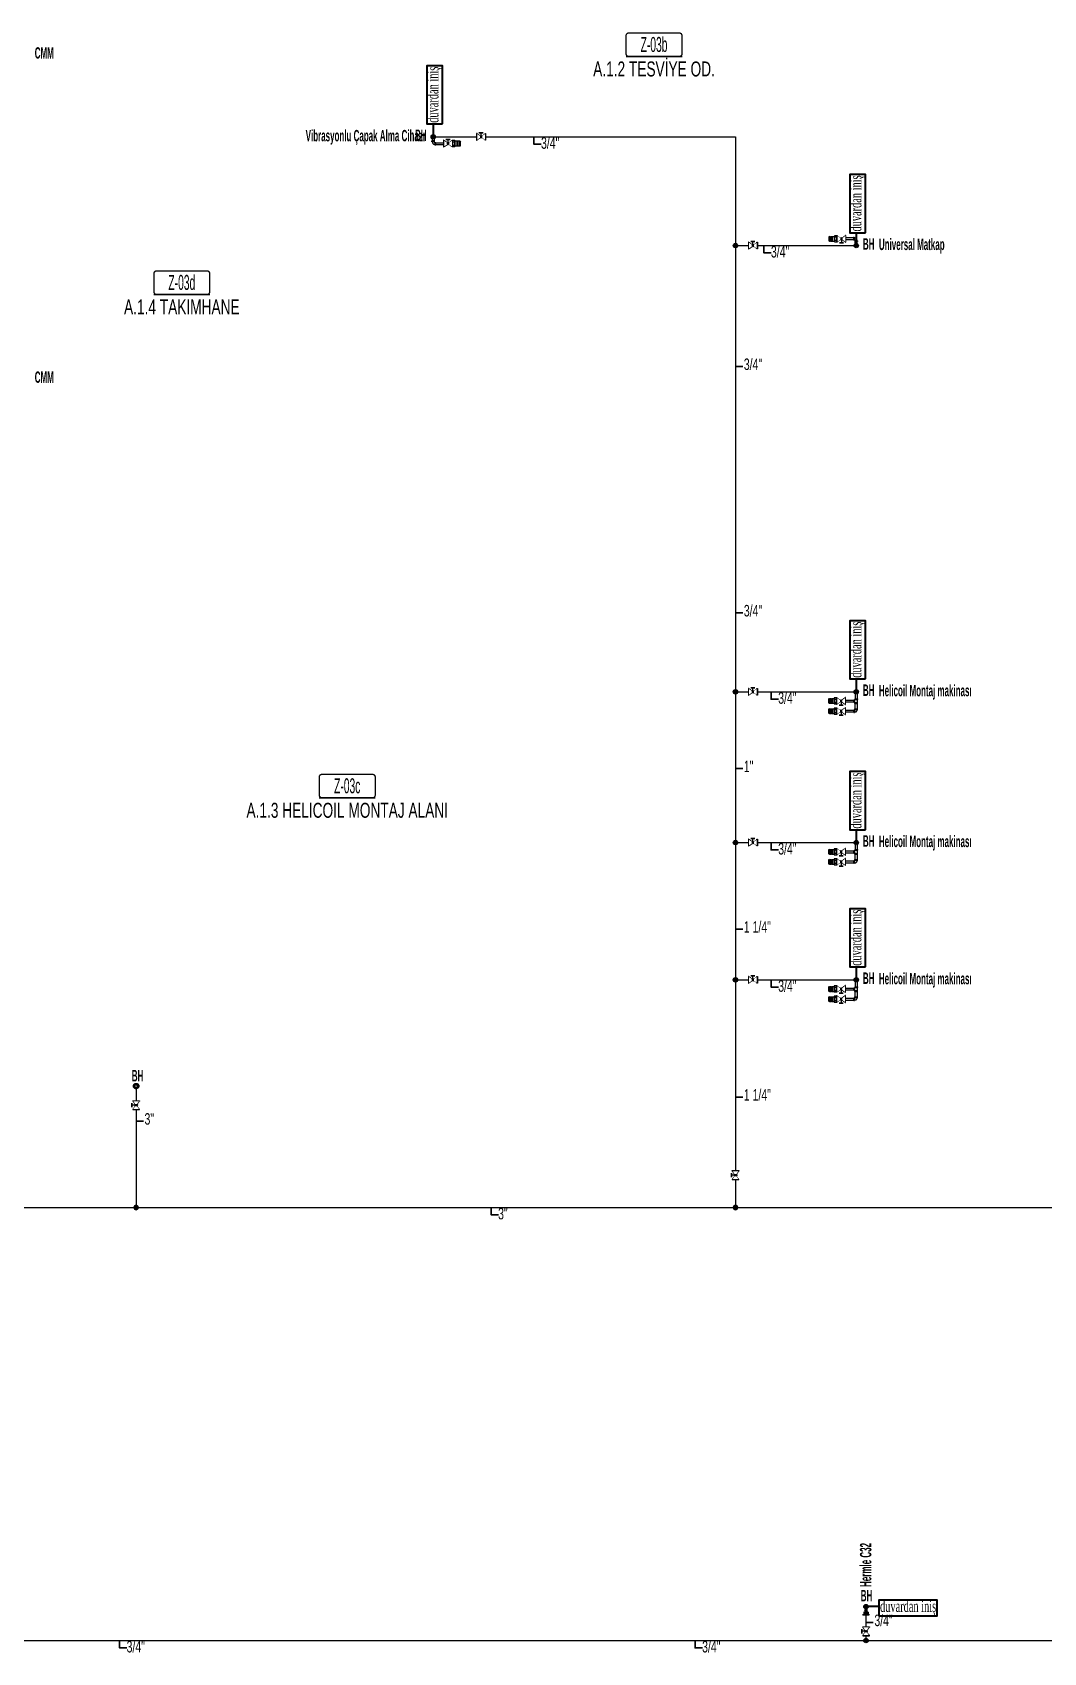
# Model space of a CAD drawing. Header units: centimetres. Extents: x 392964 to 515689, y 49661 to 58661.
# Drawn here: x 491617 to 493120, y 54296 to 56705 of the extents above; entities that cross this region are included whole.
import ezdxf
from ezdxf.enums import TextEntityAlignment as Align

# ---------------------------------------------------------------- set-up
doc = ezdxf.new("R2010")
doc.units = ezdxf.units.CM
doc.linetypes.add('MEDSISTEMBH_LINE', pattern=[1.5, 1.3, 0, -0.2])
for name, color, linetype in [('-M-MAHAL-DEBILER', 7, 'Continuous'), ('-M-MAHAL-ETIKET-NOT', 7, 'Continuous'), ('-M-MAHAL-ETIKET-NOTM', 7, 'Continuous'), ('-M-MAHAL-ETK-', 7, 'Continuous'), ('-M-MAHAL-HAVA-DEGISIM', 7, 'Continuous'), ('-M-MAHAL-NO', 7, 'Continuous'), ('-M-MAHAL-NOM', 7, 'Continuous'), ('-M-VALVE', 7, 'Continuous'), ('RAKOR02', 132, 'Continuous'), ('vana-kuresel02', 2, 'Continuous')]:
    doc.layers.add(name, color=color, linetype=linetype)
for name, color, linetype, lineweight in [('0-KRCN-BAS HAVA', 101, 'BASINÇ HAVA', 35), ('0-KRCN-IST-KÜRESEL VANA', 4, 'Continuous', 25), ('0-KRCN-SHT-KÜRESEL VANA', 4, 'Continuous', 25), ('_MDS_0', 7, 'Continuous', 30), ('_MDS_BORU_22.00X1.00_BASINÇLI HAVA', 5, 'Continuous', 30), ('_MDS_DOWN-22.00X1.00', 5, 'Continuous', 30), ('_MDS_TEE', 7, 'Continuous', 30), ('MED.GAZ YAZI', 2, '0-A_LINE', 40)]:
    doc.layers.add(name, color=color, linetype=linetype, lineweight=lineweight)
doc.styles.add('-M-ISSO-TEXT-TTF', font='ARIALN.TTF')
doc.styles.add('-M-MHLETK-NOT', font='romans.shx', dxfattribs={"width": 0.7})
doc.styles.add('-M-MHLETK-TEXT', font='ARIALN.TTF', dxfattribs={"width": 0.7})
doc.styles.add('BAYBURT XREF$0$TIMES', font='times.ttf')
doc.styles.add('BORU', font='tahoma.ttf', dxfattribs={"width": 0.5})
doc.styles.add('ON', font='ARIALN.TTF', dxfattribs={"width": 0.8, "height": 6})
doc.styles.add('OYAK', font='arialbd.ttf')
doc.styles.get("Standard").update_dxf_attribs({"font": 'arial.ttf'})
doc.linetypes.add('0-A_LINE', pattern='A,100,-1.5,["A",BORU,S=9,R=0,X=0,Y=-4.5],-9,6', length=116.5)
doc.linetypes.add('BASINÇ HAVA', pattern='A,0.5,-0.2,["BH",Standard,S=0.1,R=0,X=-0.1,Y=-0.05],-0.2', length=0.9)

# ---------------------------------------------------------------- blocks, each defined once
blk = doc.blocks.new('M-MHLETK-YNG')
at = {"layer": '-M-MAHAL-ETK-', "color": 0}
for p, q in [((-2.08, 0), (2.08, 0)), ((-1.16, 0), (-1.16, 0))]:
    blk.add_line(p, q, dxfattribs=at)
blk.add_lwpolyline([(-1.88, 1.74, 0.1, 0.1, 0), (1.88, 1.74, 0.1, 0.1, -0.414214), (2.08, 1.54, 0.1, 0.1, 0), (2.08, 0.2, 0.1, 0.1, -0.414214), (1.88, 0, 0.1, 0.1, 0), (-1.88, 0, 0.1, 0.1, -0.414214), (-2.08, 0.2, 0.1, 0.1, 0), (-2.08, 1.54, 0.1, 0.1, -0.414214)], format="xyseb", close=True, dxfattribs=at)
at = {"layer": '-M-MAHAL-DEBILER', "color": 4, "style": '-M-MHLETK-NOT', "width": 0.5, "flags": 8}
blk.add_attdef('DEBIS', text='', height=0.4, dxfattribs=at).set_placement((-2.17, 2.15), align=Align.MIDDLE_CENTER)
at = {"layer": '-M-MAHAL-DEBILER', "color": 191, "style": '-M-MHLETK-NOT', "width": 0.5, "flags": 8}
blk.add_attdef('DEBIR', text='', height=0.4, dxfattribs=at).set_placement((-1.61, 2.15), align=Align.MIDDLE_CENTER)
at = {"layer": '-M-MAHAL-DEBILER', "color": 31, "style": '-M-MHLETK-NOT', "width": 0.5, "flags": 8}
blk.add_attdef('DEBIF', text='', height=0.4, dxfattribs=at).set_placement((1.59, 2.15), align=Align.MIDDLE_CENTER)
at = {"layer": '-M-MAHAL-DEBILER', "color": 1, "style": '-M-MHLETK-NOT', "width": 0.5, "flags": 8}
blk.add_attdef('DEBIE', text='', height=0.4, dxfattribs=at).set_placement((2.32, 2.15), align=Align.MIDDLE_CENTER)
at = {"layer": '-M-MAHAL-ETIKET-NOT', "color": 3}
for tag, height, style, width, flags, p in [('KIS', 0.04, '-M-MHLETK-NOT', 0.5, 9, (-2.59, 1.62)), ('ALAN', 0.04, '-M-MHLETK-NOT', 0.5, 9, (-2.58, 1.56)), ('RH', 0.04, '-M-MHLETK-NOT', 0.5, 9, (-2.39, 1.62)), ('YUKSEKLIK', 0.04, '-M-MHLETK-NOT', 0.5, 9, (-2.32, 1.56)), ('YAZ', 0.04, '-M-MHLETK-NOT', 0.5, 9, (-2.18, 1.62)), ('MAH-ADI', 1.11, '-M-ISSO-TEXT-TTF', 0.8, 8, (0, -0.93))]:
    blk.add_attdef(tag, text='', height=height, dxfattribs=dict(at, style=style, width=width, flags=flags)).set_placement(p, align=Align.MIDDLE_CENTER)
at = {"layer": '-M-MAHAL-ETIKET-NOT', "color": 3, "style": '-M-MHLETK-NOT', "width": 0.5, "flags": 9}
for tag, p, height in [('HL', (-2.62, 1.49), 0.0286), ('KLKTR', (-2.62, 1.42), 0.04), ('RDY-BOY1', (-2.61, 1.37), 0.0286), ('RDY-BOY2', (-2.61, 1.32), 0.0286), ('RDY-BOY3', (-2.61, 1.27), 0.0286), ('RDY-BOY4', (-2.61, 1.22), 0.0286), ('HLA', (-2.52, 1.49), 0.0286), ('RDY-TIP1', (-2.5, 1.37), 0.0286), ('RDY-TIP2', (-2.5, 1.32), 0.0286), ('RDY-TIP3', (-2.5, 1.27), 0.0286), ('RDY-TIP4', (-2.5, 1.22), 0.0286), ('RDY-ADET1', (-2.39, 1.37), 0.0286), ('RDY-ADET2', (-2.39, 1.32), 0.0286), ('RDY-ADET3', (-2.39, 1.27), 0.0286), ('RDY-ADET4', (-2.39, 1.22), 0.0286), ('RDY-ISI1', (-2.27, 1.37), 0.0286), ('RDY-ISI2', (-2.27, 1.32), 0.0286), ('RDY-ISI3', (-2.27, 1.27), 0.0286), ('RDY-ISI4', (-2.27, 1.22), 0.0286), ('SHG', (-2.23, 1.49), 0.0286), ('AHU', (-2.23, 1.44), 0.0286), ('LHG', (-2.13, 1.49), 0.0286), ('RDY-BNP1', (-2.1, 1.37), 0.0286), ('RDY-BNP2', (-2.1, 1.32), 0.0286), ('RDY-BNP3', (-2.1, 1.27), 0.0286), ('RDY-BNP4', (-2.1, 1.22), 0.0286), ('HG', (-2.04, 1.49), 0.0286), ('HGA', (-1.96, 1.49), 0.0286), ('EF', (-1.96, 1.44), 0.0286), ('RDY-BNK1', (-1.96, 1.37), 0.0286), ('RDY-BNK2', (-1.96, 1.32), 0.0286), ('RDY-BNK3', (-1.96, 1.27), 0.0286), ('RDY-BNK4', (-1.96, 1.22), 0.0286), ('KON-BOY1', (-2.61, 1.14), 0.0286), ('KON-BOY2', (-2.61, 1.09), 0.0286), ('KON-BOY3', (-2.61, 1.04), 0.0286), ('FCU-TIP1', (-2.61, 0.96), 0.0286), ('FCU-TIP2', (-2.61, 0.91), 0.0286), ('FCU-TIP3', (-2.61, 0.86), 0.0286), ('VRV-TIP1', (-2.61, 0.76), 0.0286), ('VRV-TIP2', (-2.61, 0.71), 0.0286), ('FCU-ADET1', (-2.52, 0.96), 0.0286), ('FCU-ADET2', (-2.52, 0.91), 0.0286), ('FCU-ADET3', (-2.52, 0.86), 0.0286), ('VRV-ADET1', (-2.52, 0.76), 0.0286), ('VRV-ADET2', (-2.52, 0.71), 0.0286), ('KON-TIP1', (-2.5, 1.14), 0.0286), ('KON-TIP2', (-2.5, 1.09), 0.0286), ('KON-TIP3', (-2.5, 1.04), 0.0286), ('FCU-KAP1', (-2.4, 0.96), 0.0286), ('FCU-KAP2', (-2.4, 0.91), 0.0286), ('FCU-KAP3', (-2.4, 0.86), 0.0286), ('VRV-KAP1', (-2.4, 0.76), 0.0286), ('VRV-KAP2', (-2.4, 0.71), 0.0286), ('KON-ADET1', (-2.39, 1.14), 0.0286), ('KON-ADET2', (-2.39, 1.09), 0.0286), ('KON-ADET3', (-2.39, 1.04), 0.0286), ('FCU-DUY1', (-2.27, 0.96), 0.0286), ('FCU-DUY2', (-2.27, 0.91), 0.0286), ('FCU-DUY3', (-2.27, 0.86), 0.0286), ('VRV-DUY1', (-2.27, 0.76), 0.0286), ('VRV-DUY2', (-2.27, 0.71), 0.0286), ('KON-ISI1', (-2.27, 1.14), 0.0286), ('KON-ISI2', (-2.27, 1.09), 0.0286), ('KON-ISI3', (-2.27, 1.04), 0.0286), ('FCU-SOG1', (-2.15, 0.96), 0.0286), ('FCU-SOG2', (-2.15, 0.91), 0.0286), ('FCU-SOG3', (-2.15, 0.86), 0.0286), ('VRV-SOG1', (-2.15, 0.76), 0.0286), ('VRV-SOG2', (-2.15, 0.71), 0.0286), ('KON-BNP1', (-2.1, 1.14), 0.0286), ('KON-BNP2', (-2.1, 1.09), 0.0286), ('KON-BNP3', (-2.1, 1.04), 0.0286), ('FCU-ISI1', (-2.04, 0.96), 0.0286), ('FCU-ISI2', (-2.04, 0.91), 0.0286), ('FCU-ISI3', (-2.04, 0.86), 0.0286), ('VRV-ISI1', (-2.04, 0.76), 0.0286), ('VRV-ISI2', (-2.04, 0.71), 0.0286), ('KON-BNK1', (-1.96, 1.14), 0.0286), ('KON-BNK2', (-1.96, 1.09), 0.0286), ('KON-BNK3', (-1.96, 1.04), 0.0286), ('FCU-DEBI1', (-1.95, 0.96), 0.0286), ('FCU-DEBI2', (-1.95, 0.91), 0.0286), ('FCU-DEBI3', (-1.95, 0.86), 0.0286), ('VRV-DEBI1', (-1.95, 0.76), 0.0286), ('VRV-DEBI2', (-1.95, 0.71), 0.0286), ('FCU-BNP1', (-1.83, 0.96), 0.0286), ('FCU-BNP2', (-1.83, 0.91), 0.0286), ('FCU-BNP3', (-1.83, 0.86), 0.0286), ('VRV-BNP1', (-1.83, 0.76), 0.0286), ('VRV-BNP2', (-1.83, 0.71), 0.0286), ('FCU-BNK1', (-1.61, 0.96), 0.0286), ('FCU-BNK2', (-1.61, 0.91), 0.0286), ('FCU-BNK3', (-1.61, 0.86), 0.0286), ('VRV-BNK1', (-1.61, 0.76), 0.0286), ('VRV-BNK2', (-1.61, 0.71), 0.0286)]:
    blk.add_attdef(tag, p, '', height=height, dxfattribs=at)
at = {"layer": '-M-MAHAL-ETIKET-NOTM', "color": 3, "style": '-M-ISSO-TEXT-TTF', "width": 0.8, "flags": 8}
blk.add_attdef('MAH-ADI2', text='', height=1.11, dxfattribs=at).set_placement((0, -2.55), align=Align.MIDDLE_CENTER)
at = {"layer": '-M-MAHAL-HAVA-DEGISIM', "style": '-M-MHLETK-NOT', "width": 0.5, "flags": 8}
for tag, p in [('HAVADEG', (0, 3.61)), ('HAVA', (0, 2.4))]:
    blk.add_attdef(tag, text='', height=0.6, dxfattribs=at).set_placement(p, align=Align.MIDDLE_CENTER)
at = {"layer": '-M-MAHAL-NO', "color": 7, "style": '-M-MHLETK-TEXT', "width": 0.6, "flags": 8}
blk.add_attdef('MAH-NO', text='', height=1.11, dxfattribs=at).set_placement((0, 0.89), align=Align.MIDDLE_CENTER)
at = {"layer": '-M-MAHAL-NOM', "color": 7, "style": '-M-MHLETK-TEXT', "width": 0.6, "flags": 8}
blk.add_attdef('MAH-NOM', text='', height=1.11, dxfattribs=at).set_placement((0, 0.89), align=Align.MIDDLE_CENTER)
blk = doc.blocks.new('TEE')
at = {"layer": '_MDS_TEE'}
h = blk.add_hatch(color=256, dxfattribs=at)
h.dxf.hatch_style = 1
edge = h.paths.add_edge_path()
edge.add_arc((0, 0), 50, 0, 360)
blk.add_circle((0, 0), 50, dxfattribs=at)
blk = doc.blocks.new('G$C6C5B105C')
at = {"layer": '-M-VALVE', "color": 7}
for p, q in [((-3.3, 0), (-3.3, -3.4)), ((3.3, 0), (-3.3, 0)), ((-3.2, 0), (-3.2, -3.4)), ((3.2, 0), (3.2, -3.4)), ((3.3, 0), (3.3, -3.4)), ((-5, -3.3), (-5, -3.2)), ((-4.6, -3.6), (-5, -3.2)), ((-4.7, -3.6), (-5, -3.3)), ((-3.5, -3.6), (-4.6, -3.6)), ((-4.6, -3.7), (4.6, -3.7)), ((-3.2, -2.6), (-2.8, -2.6)), ((-3.2, -3.5), (-3.2, -2.6)), ((-3.1, -3.5), (-3.1, -2.6)), ((-1.8, -3.6), (-3, -3.6)), ((3, -3.7), (-3, -3.7)), ((-2.8, -2.7), (-2.8, -3.3)), ((-2.8, -2.7), (-2.7, -3.3)), ((-2.7, -2.6), (-2, -2.6)), ((-2.7, -2.7), (-2.6, -3.3)), ((-1.9, -3.3), (-1.9, -2.7)), ((-1.7, -3.3), (-1.8, -2.7)), ((-1.8, -3.3), (-1.8, -2.7)), ((-1.7, -2.6), (-1.4, -2.6)), ((-1.6, -3.3), (-1.6, -3.4)), ((-1.5, -3.3), (-1.5, -3.4)), ((-1.4, -3.7), (-1.5, -3.7)), ((-1.2, -1.5), (-1.4, -1.6)), ((-1.4, -1.6), (-1.2, -1.7)), ((-1.2, -1.7), (-1.4, -1.8)), ((-1.4, -1.8), (-1.2, -2)), ((-1.2, -2), (-1.4, -2.1)), ((-1.4, -2.1), (-1.2, -2.2)), ((-1.2, -2.2), (-1.4, -2.3)), ((-1.4, -2.3), (-1.2, -2.4)), ((-1.2, -2.4), (-1.4, -2.6)), ((-1.4, -2.6), (-1.2, -2.7)), ((-1.2, -2.7), (-1.4, -2.8)), ((-1.4, -2.8), (-1.2, -2.9)), ((-1.2, -2.9), (-1.4, -3.1)), ((-1.4, -3.1), (-1.3, -3.1)), ((-1.4, -3.1), (-1.3, -3.2)), ((-1.4, -3.2), (-1.2, -3.2)), ((-0.1, -3.7), (-1.4, -3.7)), ((-1.2, -1.3), (-1.3, -1.4)), ((-1.3, -1.4), (-1.2, -1.5)), ((-1.3, -3.2), (-1.2, -3.3)), ((1.4, -3.7), (0.1, -3.7)), ((1.3, -1.4), (1.2, -1.3)), ((1.3, -1.4), (1.2, -1.5)), ((1.2, -1.5), (1.4, -1.6)), ((1.4, -1.6), (1.2, -1.7)), ((1.2, -1.7), (1.4, -1.8)), ((1.4, -1.8), (1.2, -2)), ((1.2, -2), (1.4, -2.1)), ((1.4, -2.1), (1.2, -2.2)), ((1.2, -2.2), (1.4, -2.3)), ((1.4, -2.3), (1.2, -2.4)), ((1.2, -2.4), (1.4, -2.6)), ((1.4, -2.6), (1.2, -2.7)), ((1.2, -2.7), (1.4, -2.8)), ((1.4, -2.8), (1.2, -2.9)), ((1.2, -2.9), (1.4, -3.1)), ((1.3, -3.2), (1.2, -3.3)), ((1.4, -3), (1.3, -3)), ((1.4, -3.1), (1.3, -3.2)), ((1.7, -2.6), (1.4, -2.6)), ((1.4, -3.1), (1.4, -3.1)), ((1.5, -3.7), (1.4, -3.7)), ((1.5, -3.2), (1.5, -3.4)), ((1.6, -3.2), (1.6, -3.4)), ((1.6, -3.6), (1.7, -3.5)), ((1.7, -3.3), (1.8, -2.7)), ((1.8, -3.3), (1.8, -2.7)), ((1.8, -3.6), (3, -3.6)), ((1.9, -3.3), (1.9, -2.7)), ((2.7, -2.6), (2, -2.6)), ((2.7, -2.7), (2.6, -3.3)), ((2.8, -2.7), (2.7, -3.3)), ((2.8, -2.6), (3.2, -2.6)), ((2.8, -2.7), (2.8, -3.3)), ((3.1, -3.5), (3.1, -2.6)), ((3.2, -3.5), (3.2, -2.6)), ((3.5, -3.6), (4.6, -3.6)), ((4.6, -3.6), (5, -3.2)), ((4.7, -3.6), (5, -3.3)), ((5, -3.3), (5, -3.2))]:
    blk.add_line(p, q, dxfattribs=at)
at = {"layer": '-M-VALVE', "color": 8}
for p, q in [((-3.2, 0), (-3.3, -0.1)), ((3.3, 0), (3.2, -0.1)), ((-4.9, -3.2), (-5, -3.3)), ((-4.9, -3.3), (-4.9, -3.4)), ((-4.8, -3.4), (-4.8, -3.4)), ((-4.7, -3.5), (-4.8, -3.5)), ((-4.7, -3.6), (-4.7, -3.6)), ((-4.6, -3.6), (-4.6, -3.7)), ((-4.4, -3.6), (-4.5, -3.7)), ((-4.3, -3.6), (-4.3, -3.7)), ((-4.1, -3.6), (-4.2, -3.7)), ((-4, -3.6), (-4, -3.7)), ((-3.8, -3.6), (-3.9, -3.7)), ((-3.7, -3.6), (-3.7, -3.7)), ((-3.5, -3.6), (-3.6, -3.7)), ((-3.2, -3.5), (-3.4, -3.7)), ((-3.2, -0.2), (-3.3, -0.2)), ((-3.2, -0.3), (-3.3, -0.4)), ((-3.2, -0.5), (-3.3, -0.5)), ((-3.2, -0.6), (-3.3, -0.7)), ((-3.2, -0.7), (-3.3, -0.8)), ((-3.2, -0.9), (-3.3, -1)), ((-3.2, -1), (-3.3, -1.1)), ((-3.2, -1.2), (-3.3, -1.3)), ((-3.2, -1.4), (-3.3, -1.4)), ((-3.2, -1.5), (-3.3, -1.6)), ((-3.2, -1.7), (-3.3, -1.7)), ((-3.2, -1.8), (-3.3, -1.9)), ((-3.2, -2), (-3.3, -2)), ((-3.2, -2.1), (-3.3, -2.2)), ((-3.2, -2.3), (-3.3, -2.3)), ((-3.2, -2.4), (-3.3, -2.5)), ((-3.2, -2.6), (-3.3, -2.6)), ((-3.2, -2.7), (-3.3, -2.8)), ((-3.2, -2.9), (-3.3, -2.9)), ((-3.2, -3), (-3.3, -3.1)), ((-3.2, -3.2), (-3.3, -3.2)), ((-3.2, -3.3), (-3.3, -3.4)), ((-3.1, -3.4), (-3.2, -3.4)), ((-3.2, -3.6), (-3.1, -3.5)), ((-3.1, -3.6), (-3, -3.6)), ((-3, -3.7), (-2.9, -3.6)), ((-2.8, -3.7), (-2.7, -3.6)), ((-2.7, -3.7), (-2.6, -3.6)), ((-2.5, -3.7), (-2.4, -3.6)), ((-2.4, -3.7), (-2.3, -3.6)), ((-2.2, -3.7), (-2.1, -3.6)), ((-2.1, -3.7), (-2, -3.6)), ((-1.9, -3.7), (-1.8, -3.6)), ((-1.8, -3.7), (-1.5, -3.4)), ((-1.6, -3.4), (-1.4, -3.1)), ((1.2, -1.4), (-1.4, -1.6)), ((1.4, -1.6), (-1.4, -1.8)), ((1.4, -1.8), (-1.4, -2.1)), ((1.4, -2.1), (-1.4, -2.3)), ((1.4, -2.3), (-1.4, -2.6)), ((1.4, -2.6), (-1.4, -2.8)), ((1.4, -2.8), (-1.4, -3.1)), ((-0.4, -1.3), (-1.3, -1.4)), ((1.2, -2.9), (-1.3, -3.1)), ((-1.3, -3.2), (-1.3, -3.2)), ((-1.3, -3.2), (-1.3, -3.2)), ((0.2, -1.3), (-1.2, -1.5)), ((-1.2, -1.7), (1.2, -1.5)), ((1.2, -1.7), (-1.2, -2)), ((-1.2, -2.2), (1.2, -2)), ((1.2, -2.2), (-1.2, -2.4)), ((-1.2, -2.7), (1.2, -2.4)), ((1.2, -2.7), (-1.2, -2.9)), ((1.4, -3.1), (0.1, -3.2)), ((1.4, -3), (1.5, -3)), ((1.5, -3.1), (1.6, -3)), ((1.5, -3.2), (1.6, -3.1)), ((1.5, -3.4), (1.6, -3.3)), ((1.6, -3.5), (1.6, -3.4)), ((1.7, -3.7), (1.8, -3.6)), ((1.8, -3.7), (1.9, -3.6)), ((2, -3.7), (2.1, -3.6)), ((2.1, -3.7), (2.3, -3.6)), ((2.3, -3.7), (2.4, -3.6)), ((2.5, -3.7), (2.6, -3.6)), ((2.6, -3.7), (2.7, -3.6)), ((2.8, -3.7), (2.9, -3.6)), ((2.9, -3.7), (3, -3.6)), ((3.1, -3.5), (3.1, -3.4)), ((3.1, -3.4), (3.2, -3.4)), ((3.1, -3.7), (3.2, -3.5)), ((3.3, -0.2), (3.2, -0.2)), ((3.3, -0.3), (3.2, -0.4)), ((3.3, -0.5), (3.2, -0.5)), ((3.3, -0.6), (3.2, -0.7)), ((3.3, -0.7), (3.2, -0.8)), ((3.3, -0.9), (3.2, -1)), ((3.3, -1.1), (3.2, -1.1)), ((3.3, -1.2), (3.2, -1.3)), ((3.3, -1.4), (3.2, -1.4)), ((3.3, -1.5), (3.2, -1.6)), ((3.3, -1.7), (3.2, -1.7)), ((3.3, -1.8), (3.2, -1.9)), ((3.3, -2), (3.2, -2)), ((3.3, -2.1), (3.2, -2.2)), ((3.3, -2.3), (3.2, -2.4)), ((3.3, -2.4), (3.2, -2.5)), ((3.3, -2.6), (3.2, -2.7)), ((3.3, -2.7), (3.2, -2.8)), ((3.3, -2.9), (3.2, -3)), ((3.3, -3), (3.2, -3.1)), ((3.3, -3.2), (3.2, -3.3)), ((3.3, -3.3), (3.2, -3.4)), ((3.3, -3.5), (3.2, -3.5)), ((3.3, -3.6), (3.3, -3.6)), ((3.5, -3.6), (3.4, -3.7)), ((3.6, -3.6), (3.5, -3.7)), ((3.8, -3.6), (3.7, -3.7)), ((3.9, -3.6), (3.8, -3.7)), ((4.1, -3.6), (4, -3.7)), ((4.2, -3.6), (4.2, -3.7)), ((4.4, -3.6), (4.3, -3.7)), ((4.5, -3.6), (4.5, -3.7)), ((4.9, -3.4), (4.6, -3.7))]:
    blk.add_line(p, q, dxfattribs=at)
at = {"layer": '-M-VALVE', "color": 7, "extrusion": (2.61232e-16, 1, -2e-16)}
for p, q in [((1.3, -3.2), (-1.3, -3.2)), ((1.2, -1.3), (-1.2, -1.3))]:
    blk.add_line(p, q, dxfattribs=at)
at = {"layer": '-M-VALVE', "color": 7}
for centre, radius, start, end in [((-4.6, -3.5), 0.164, 222.6141, 270), ((-4.6, -3.5), 0.103, 222.6141, 270), ((-3.5, -3.4), 0.206, 270, 0), ((-3.5, -3.4), 0.267, 270, 0), ((-3, -3.5), 0.205, 180, 270), ((-3, -3.5), 0.103, 180, 270), ((-1.8, -3.4), 0.206, 270, 0), ((-1.8, -3.4), 0.308, 270, 0), ((-1.4, -3.3), 0.205, 92.7361, 180), ((-1.4, -3.3), 0.103, 92.7361, 180), ((-1.4, -3.4), 0.257, 270, 18.7241), ((1.4, -3.4), 0.257, 161.3204, 270), ((1.4, -3.2), 0.205, 0, 92.7361), ((1.4, -3.2), 0.103, 0, 92.7361), ((1.8, -3.4), 0.308, 180, 270), ((1.8, -3.4), 0.206, 180, 270), ((3, -3.5), 0.103, 270, 0), ((3, -3.5), 0.205, 270, 0), ((3.5, -3.4), 0.267, 180, 270), ((3.5, -3.4), 0.206, 180, 270), ((4.6, -3.5), 0.103, 270, 317.3859), ((4.6, -3.5), 0.164, 270, 317.3859)]:
    blk.add_arc(centre, radius, start, end, dxfattribs=at)
for centre, major_axis, ratio, start_param, end_param in [((-2.7, -2.7), (0, -0.103), 0.499054, 3.141593, 4.893196), ((-2.8, -2.7), (0, 0.103), 0.502318, 4.712389, 6.283185), ((-2.7, -3.3), (0, -0.108), 0.5, 4.712389, 8.034448), ((-2.6, -2.7), (0, -0.103), 0.499054, 3.141593, 4.893196), ((-2.8, -3.3), (0, -0.108), 0.5, 7.24851, 8.034448), ((-2, -2.7), (0, 0.103), 0.811399, 4.749961, 6.283185), ((-1.9, -3.3), (0, 0.108), 0.809017, 3.495105, 4.766088), ((-1.8, -3.3), (0, 0.108), 0.809017, 1.596677, 4.766088), ((-1.7, -2.7), (0, 0.103), 0.808856, 0, 1.638834), ((-1.7, -2.7), (0, 0.103), 0.808856, 0, 1.638834)]:
    blk.add_ellipse(centre, major_axis=major_axis, ratio=ratio, start_param=start_param, end_param=end_param, dxfattribs=at)
at = {"layer": '-M-VALVE', "color": 7, "extrusion": (0, 0, -1)}
for centre, major_axis, ratio, start_param, end_param in [((1.7, -2.7), (0, 0.103), 0.808856, 0, 1.638834), ((1.7, -2.7), (0, 0.103), 0.808856, 0, 1.638834), ((1.8, -3.3), (0, 0.108), 0.809017, 1.596677, 4.766088), ((1.9, -3.3), (0, 0.108), 0.809017, 3.495105, 4.766088), ((2, -2.7), (0, 0.103), 0.811399, 4.749961, 6.283185), ((2.6, -2.7), (0, -0.103), 0.499054, 3.141593, 4.893196), ((2.7, -3.3), (0, -0.108), 0.5, 4.712389, 8.034448), ((2.7, -2.7), (0, -0.103), 0.499054, 3.141593, 4.893196), ((2.8, -3.3), (0, -0.108), 0.5, 7.24851, 8.034448), ((2.8, -2.7), (0, 0.103), 0.502318, 4.712389, 6.283185)]:
    blk.add_ellipse(centre, major_axis=major_axis, ratio=ratio, start_param=start_param, end_param=end_param, dxfattribs=at)
blk = doc.blocks.new('0-MEK-SHT-KÜRESELVANA')
at = {"layer": '0-KRCN-IST-KÜRESEL VANA'}
blk.add_hatch(color=256, dxfattribs=at).paths.add_polyline_path([(1.4, 0, 1), (-1.4, 0, 1)])
for p, q in [((-1.1, 0.9), (-4.2, 3)), ((-4.2, -3.1), (-4.2, 3)), ((-4.2, 3), (-4.2, -3.1)), ((-2.4, 4.6), (2.3, 4.6)), ((0, 4.6), (-2.4, 4.6)), ((0, 0), (0, 4.6)), ((2.3, 4.6), (0, 4.6)), ((1.1, 0.8), (4.3, 3)), ((4.3, -3.1), (4.3, 3)), ((4.3, 3), (4.3, -3.1)), ((-4.2, -3.1), (-1.1, -0.9)), ((4.3, -3.1), (1.1, -0.8))]:
    blk.add_line(p, q, dxfattribs=at)
for points in [[(-4.5, 3.7), (-5, 3.7), (-5, -3.8), (-4.5, -3.8)], [(4.6, 3.7), (5, 3.7), (5, -3.8), (4.6, -3.8)]]:
    blk.add_lwpolyline(points, close=True, dxfattribs=at)
blk.add_circle((0, 0), 1.42, dxfattribs=at)
blk.add_wipeout([(4.3, 3), (4.3, -3.1), (1.1, -0.9), (1.2, -0.8), (1.2, -0.7), (1.2, -0.7), (1.3, -0.6), (1.3, -0.5), (1.4, -0.4), (1.4, -0.3), (1.4, -0.2), (1.4, -0.1), (1.4, 0), (1.4, 0.1), (1.4, 0.2), (1.4, 0.2), (1.4, 0.3), (1.4, 0.4), (1.3, 0.5), (1.3, 0.6), (1.2, 0.7), (1.2, 0.7), (1.2, 0.8), (1.1, 0.8), (1.1, 0.9)]).dxf.layer = '0-KRCN-IST-KÜRESEL VANA'
blk.add_wipeout([(-4.2, 3), (-4.2, -3.1), (-1.1, -0.9), (-1.2, -0.8), (-1.2, -0.7), (-1.2, -0.7), (-1.3, -0.6), (-1.3, -0.5), (-1.4, -0.4), (-1.4, -0.3), (-1.4, -0.2), (-1.4, -0.1), (-1.4, 0), (-1.4, 0.1), (-1.4, 0.2), (-1.4, 0.2), (-1.4, 0.3), (-1.4, 0.4), (-1.3, 0.5), (-1.3, 0.6), (-1.2, 0.7), (-1.2, 0.7), (-1.2, 0.8), (-1.1, 0.8), (-1.1, 0.9)]).dxf.layer = '0-KRCN-IST-KÜRESEL VANA'
blk = doc.blocks.new('A$C6A0AA91C')
at = {"layer": 'RAKOR02', "ltscale": 0.2}
for p, q in [((0, -14.6), (0, 14.2)), ((1.2, 19.1), (12, 19.1)), ((1.2, 10.1), (12, 10.1)), ((13.2, -14.6), (13.2, 14.2)), ((13.2, -14.2), (13.2, 14.2)), ((15.7, 13.5), (13.2, 11)), ((13.2, -11), (13.2, 11)), ((26, 13.5), (15.7, 13.5)), ((15.7, -13.5), (15.7, 13.5)), ((26, -13.5), (26, 13.5)), ((29, 12), (26, 12)), ((37, 13.5), (29, 13.5)), ((29, -13.5), (29, 13.5)), ((37, -13.5), (37, 13.5)), ((40, 12), (37, 12)), ((43, 13.5), (40, 13.5)), ((40, -13.5), (40, 13.5)), ((43, -13.5), (43, 13.5)), ((43, 13.5), (45.5, 11)), ((45.5, -11), (45.5, 11)), ((12, -10.1), (1.2, -10.1)), ((12, -19.1), (1.2, -19.1)), ((15.7, -13.5), (13.2, -11)), ((26, -13.5), (15.7, -13.5)), ((29, -12), (26, -12)), ((37, -13.5), (29, -13.5)), ((40, -12), (37, -12)), ((43, -13.5), (40, -13.5)), ((43, -13.5), (45.5, -11))]:
    blk.add_line(p, q, dxfattribs=at)
for centre, radius, start, end in [((9, 14.6), 9.04, 150.13717, 209.86283), ((42.7, 0), 42.7, 166.38232, 193.61768), ((4.2, 14.6), 9.04, 330.13717, 29.86283), ((-29.5, 0), 42.7, 346.38232, 13.61768), ((9, -14.6), 9.04, 150.13717, 209.86283), ((4.2, -14.6), 9.04, 330.13717, 29.86283)]:
    blk.add_arc(centre, radius, start, end, dxfattribs=at)

msp = doc.modelspace()

# ---------------------------------------------------------------- hatches: boundary and pattern name
at = {"layer": '_MDS_BORU_22.00X1.00_BASINÇLI HAVA', "linetype": 'MEDSISTEMBH_LINE', "ltscale": 80}
h = msp.add_hatch(color=256, dxfattribs=at)
h.dxf.hatch_style = 1
edge = h.paths.add_edge_path()
edge.add_arc((491771.1, 55138.4), 4, 0, 360)
edge = h.paths.add_edge_path(flags=16)
edge.add_arc((491771.1, 55138.4), 2, 0, 360)
at = {"layer": '_MDS_DOWN-22.00X1.00'}
for points in [[(492216.1, 56549.3, -1), (492209.6, 56549.3, -1)], [(492838.4, 56387.7, 1), (492844.9, 56387.7, 1)], [(492838.4, 55724.4, 1), (492844.9, 55724.4, 1)], [(492838.4, 55500.3, 1), (492844.9, 55500.3, 1)], [(492838.4, 55296.3, 1), (492844.9, 55296.3, 1)], [(492856.2, 54361.4, -1), (492856.2, 54367.9, -1)]]:
    msp.add_hatch(color=256, dxfattribs=at).paths.add_polyline_path(points)

# ---------------------------------------------------------------- linework, layer by layer
at = {"layer": '0-KRCN-BAS HAVA', "color": 4, "ltscale": 150}
for points in [[(492373.5, 56538.3), (492362.6, 56538.3), (492362.6, 56549.3)], [(492715.4, 56376.8), (492704.4, 56376.8), (492704.4, 56387.7)], [(492662.2, 56208.1), (492673.1, 56208.1)], [(492662.2, 55841.8), (492673.1, 55841.8)], [(492726.1, 55713.4), (492715.2, 55713.4), (492715.2, 55724.4)], [(492662.2, 55610.3), (492673.1, 55610.3)], [(492726.1, 55489.3), (492715.2, 55489.3), (492715.2, 55500.3)], [(492662.2, 55371.7), (492673.1, 55371.7)], [(492726.1, 55285.4), (492715.2, 55285.4), (492715.2, 55296.3)], [(492662.2, 55122.1), (492673.1, 55122.1)], [(491771.1, 55086.4), (491782, 55086.4)], [(492309.8, 54947), (492298.8, 54947), (492298.8, 54957.9)], [(492856.2, 54341), (492867.1, 54341)], [(491757.5, 54303.3), (491746.5, 54303.3), (491746.5, 54314.2)], [(492613.1, 54303.3), (492602.2, 54303.3), (492602.2, 54314.2)]]:
    msp.add_lwpolyline(points, dxfattribs=at)
at = {"layer": '_MDS_BORU_22.00X1.00_BASINÇLI HAVA', "linetype": 'MEDSISTEMBH_LINE', "ltscale": 80}
for p, q in [((492211.5, 56546.6), (492211.5, 56543.2)), ((492212.8, 56549.3), (492662.2, 56549.3)), ((492214.2, 56546.6), (492214.2, 56543.2)), ((492662.2, 56549.3), (492662.2, 54957.9)), ((492211, 56542.1), (492211, 56543.2)), ((492214.7, 56543.2), (492211, 56543.2)), ((492214.7, 56542.1), (492211, 56542.1)), ((492214.7, 56542.1), (492214.7, 56543.2)), ((492215.7, 56537.4), (492215.7, 56541.1)), ((492662.2, 56387.7), (492841.7, 56387.7)), ((492838.8, 56399.6), (492838.8, 56395.9)), ((492839.8, 56394.9), (492839.8, 56393.8)), ((492839.8, 56394.9), (492843.5, 56394.9)), ((492839.8, 56393.8), (492843.5, 56393.8)), ((492840.3, 56390.4), (492840.3, 56393.8)), ((492843, 56390.4), (492843, 56393.8)), ((492843.5, 56394.9), (492843.5, 56393.8)), ((492662.2, 55724.4), (492841.7, 55724.4)), ((492838.2, 55712.6), (492839.3, 55712.6)), ((492838.2, 55708.9), (492838.2, 55712.6)), ((492838.2, 55708.9), (492839.3, 55708.9)), ((492839.3, 55708.9), (492839.3, 55712.6)), ((492839.8, 55714.2), (492839.8, 55713.1)), ((492839.8, 55714.2), (492843.5, 55714.2)), ((492839.8, 55713.1), (492843.5, 55713.1)), ((492839.8, 55707.2), (492839.8, 55708.4)), ((492839.8, 55708.4), (492843.5, 55708.4)), ((492839.8, 55707.2), (492843.5, 55707.2)), ((492840.3, 55721.9), (492840.3, 55714.2)), ((492840.3, 55699.2), (492840.3, 55707.2)), ((492843, 55721.9), (492843, 55714.2)), ((492843, 55713.1), (492843, 55708.4)), ((492843, 55707.2), (492843, 55699.2)), ((492843.5, 55714.2), (492843.5, 55713.1)), ((492843.5, 55707.2), (492843.5, 55708.4)), ((492838.2, 55697.6), (492839.3, 55697.6)), ((492838.2, 55693.9), (492838.2, 55697.6)), ((492838.2, 55693.9), (492839.3, 55693.9)), ((492839.3, 55693.9), (492839.3, 55697.6)), ((492840, 55694.4), (492839.3, 55694.4)), ((492839.8, 55698.1), (492839.8, 55699.2)), ((492839.8, 55699.2), (492843.5, 55699.2)), ((492839.8, 55698.1), (492843.5, 55698.1)), ((492843, 55698.1), (492843, 55697.4)), ((492843.5, 55698.1), (492843.5, 55699.2)), ((492662.2, 55500.3), (492841.7, 55500.3)), ((492838.2, 55488.5), (492839.3, 55488.5)), ((492838.2, 55484.8), (492838.2, 55488.5)), ((492839.3, 55484.8), (492839.3, 55488.5)), ((492839.8, 55490.1), (492839.8, 55489)), ((492839.8, 55490.1), (492843.5, 55490.1)), ((492839.8, 55489), (492843.5, 55489)), ((492840.3, 55497.8), (492840.3, 55490.1)), ((492843, 55497.8), (492843, 55490.1)), ((492843, 55489), (492843, 55484.3)), ((492843.5, 55490.1), (492843.5, 55489)), ((492838.2, 55484.8), (492839.3, 55484.8)), ((492838.2, 55473.5), (492839.3, 55473.5)), ((492838.2, 55469.8), (492838.2, 55473.5)), ((492838.2, 55469.8), (492839.3, 55469.8)), ((492839.3, 55469.8), (492839.3, 55473.5)), ((492840, 55470.3), (492839.3, 55470.3)), ((492839.8, 55483.1), (492839.8, 55484.3)), ((492839.8, 55484.3), (492843.5, 55484.3)), ((492839.8, 55483.1), (492843.5, 55483.1)), ((492839.8, 55474), (492839.8, 55475.1)), ((492839.8, 55475.1), (492843.5, 55475.1)), ((492839.8, 55474), (492843.5, 55474)), ((492840.3, 55475.1), (492840.3, 55483.1)), ((492843, 55483.1), (492843, 55475.1)), ((492843, 55474), (492843, 55473.3)), ((492843.5, 55483.1), (492843.5, 55484.3)), ((492843.5, 55474), (492843.5, 55475.1)), ((492662.2, 55296.3), (492841.7, 55296.3)), ((492840.3, 55293.9), (492840.3, 55286.1)), ((492843, 55293.9), (492843, 55286.1)), ((492838.2, 55284.5), (492839.3, 55284.5)), ((492838.2, 55280.8), (492838.2, 55284.5)), ((492838.2, 55280.8), (492839.3, 55280.8)), ((492838.2, 55269.5), (492839.3, 55269.5)), ((492838.2, 55265.8), (492838.2, 55269.5)), ((492839.3, 55280.8), (492839.3, 55284.5)), ((492839.3, 55265.8), (492839.3, 55269.5)), ((492839.8, 55286.1), (492839.8, 55285)), ((492839.8, 55286.1), (492843.5, 55286.1)), ((492839.8, 55285), (492843.5, 55285)), ((492839.8, 55279.2), (492839.8, 55280.3)), ((492839.8, 55280.3), (492843.5, 55280.3)), ((492839.8, 55279.2), (492843.5, 55279.2)), ((492839.8, 55270), (492839.8, 55271.1)), ((492839.8, 55271.1), (492843.5, 55271.1)), ((492839.8, 55270), (492843.5, 55270)), ((492840.3, 55271.1), (492840.3, 55279.2)), ((492843, 55285), (492843, 55280.3)), ((492843, 55279.2), (492843, 55271.1)), ((492843, 55270), (492843, 55269.3)), ((492843.5, 55286.1), (492843.5, 55285)), ((492843.5, 55279.2), (492843.5, 55280.3)), ((492843.5, 55270), (492843.5, 55271.1)), ((492838.2, 55265.8), (492839.3, 55265.8)), ((492840, 55266.3), (492839.3, 55266.3)), ((491771.1, 55134.4), (491771.1, 54957.9)), ((486258.4, 54957.9), (496796.1, 54957.9)), ((492854.3, 54358.7), (492854.3, 54359.8)), ((492858, 54359.8), (492854.3, 54359.8)), ((492858, 54358.7), (492854.3, 54358.7)), ((492854.8, 54361.6), (492854.8, 54359.8)), ((492854.8, 54358.7), (492854.8, 54354.9)), ((492856.2, 54364.6), (492856.2, 54314.2)), ((492857.5, 54361.6), (492857.5, 54359.8)), ((492857.5, 54358.7), (492857.5, 54354.9)), ((492858, 54358.7), (492858, 54359.8)), ((485826.4, 54314.2), (493466.2, 54314.2))]:
    msp.add_line(p, q, dxfattribs=at)
for radius in [4, 2, 2]:
    msp.add_circle((491771.1, 55138.4), radius, dxfattribs=at)
for centre, radius, start, end in [((492215.7, 56542.1), 4.2, 180, 270), ((492215.7, 56542.1), 1.5, 180, 270), ((492838.8, 56394.9), 4.2, 0, 90), ((492838.8, 56394.9), 1.5, 0, 90), ((492839.3, 55713.1), 1, 270, 0), ((492839.3, 55708.4), 1, 0, 90), ((492839.3, 55698.1), 1, 270, 0), ((492840, 55697.4), 3, 270, 360), ((492839.3, 55489), 1, 270, 0), ((492839.3, 55484.3), 1, 0, 90), ((492839.3, 55474), 1, 270, 0), ((492840, 55473.3), 3, 270, 360), ((492839.3, 55285), 1, 270, 0), ((492839.3, 55280.3), 1, 0, 90), ((492839.3, 55270), 1, 270, 0), ((492840, 55269.3), 3, 270, 360)]:
    msp.add_arc(centre, radius, start, end, dxfattribs=at)
at = {"layer": '_MDS_DOWN-22.00X1.00'}
for centre in [(492212.8, 56549.3), (492841.7, 56387.7), (492841.7, 55724.4), (492841.7, 55500.3), (492841.7, 55296.3), (492856.2, 54364.6)]:
    msp.add_circle(centre, 3.25, dxfattribs=at)
at = {"layer": 'MED.GAZ YAZI', "color": 2, "ltscale": 50}
for p, q in [((492212.8, 56568.4), (492212.8, 56552.5)), ((492841.7, 56406.8), (492841.7, 56391)), ((492841.7, 55743.5), (492841.7, 55727.6)), ((492841.7, 55519.4), (492841.7, 55503.5)), ((492841.7, 55315.4), (492841.7, 55299.6)), ((492875.3, 54364.6), (492859.4, 54364.6))]:
    msp.add_line(p, q, dxfattribs=at)
for points in [[(492226.5, 56568.4), (492226.5, 56654.9), (492203.1, 56654.9), (492203.1, 56568.4)], [(492855.4, 56406.8), (492855.4, 56493.3), (492832, 56493.3), (492832, 56406.8)], [(492855.4, 55743.5), (492855.4, 55830), (492832, 55830), (492832, 55743.5)], [(492855.4, 55519.4), (492855.4, 55605.9), (492832, 55605.9), (492832, 55519.4)], [(492855.4, 55315.4), (492855.4, 55401.9), (492832, 55401.9), (492832, 55315.4)], [(492875.3, 54350.9), (492961.8, 54350.9), (492961.8, 54374.3), (492875.3, 54374.3)]]:
    msp.add_lwpolyline(points, close=True, dxfattribs=at)

# ---------------------------------------------------------------- block references
at = {"layer": '-M-MAHAL-ETK-', "xscale": 20, "yscale": 20, "zscale": 20}
for p, values in [((492541.1, 56668.8), {'MAH-NO': 'Z-03b', 'MAH-ADI': 'A.1.2 TESVİYE OD.'}), ((491839.1, 56315.1), {'MAH-NO': 'Z-03d', 'MAH-ADI': 'A.1.4 TAKIMHANE'}), ((492085, 55566.9), {'MAH-NO': 'Z-03c', 'MAH-ADI': 'A.1.3 HELICOIL MONTAJ ALANI'})]:
    msp.add_blockref('M-MHLETK-YNG', p, dxfattribs=at).add_auto_attribs(values)
at = {"layer": '-M-VALVE', "color": 7}
msp.add_blockref('G$C6C5B105C', (492856.1, 54356.2), dxfattribs=at)
at = {"layer": '_MDS_TEE', "xscale": 0.065, "yscale": 0.065, "zscale": 0.065}
for p in [(492662.2, 56387.7, 0), (492662.2, 55724.4, 0), (492662.2, 55500.3, 0), (492662.2, 55296.3, 0)]:
    msp.add_blockref('TEE', p, dxfattribs=at)
at = {"layer": '_MDS_TEE', "yscale": 0.065, "zscale": 0.065}
for p, xscale, rotation in [((491771.1, 54957.9), -0.065, 89.99999999999993), ((492662.2, 54957.9), -0.065, 89.99999999999993), ((492856.2, 54314.2, 0), 0.065, 90)]:
    msp.add_blockref('TEE', p, dxfattribs=dict(at, xscale=xscale, rotation=rotation))
at = {"layer": 'vana-kuresel02', "ltscale": 0.5, "xscale": 0.2603184883086871, "yscale": 0.2603184883086871, "zscale": 0.2603184883086871}
msp.add_blockref('A$C6A0AA91C', (492241.6, 56539.2), dxfattribs=at)
at = {"layer": 'vana-kuresel02', "ltscale": 0.5, "xscale": 0.2603184883086871, "yscale": 0.2603184883086871, "zscale": 0.2603184883086871, "rotation": 180}
for p in [(492812.9, 56397.8), (492812.5, 55710.8), (492812.5, 55486.7), (492812.5, 55282.7)]:
    msp.add_blockref('A$C6A0AA91C', p, dxfattribs=at)

# ---------------------------------------------------------------- texts
at = {"layer": '0-KRCN-BAS HAVA', "color": 4, "ltscale": 150, "style": 'ON', "width": 0.8}
for s, p in [('3/4"', (492373.1, 56531.6)), ('3/4"', (492714.9, 56370)), ('3/4"', (492674.6, 56202.8)), ('3/4"', (492674.6, 55836.5)), ('3/4"', (492725.7, 55706.7)), ('1"', (492674.6, 55605)), ('3/4"', (492725.7, 55482.6)), ('1 1/4"', (492674.6, 55366.4)), ('3/4"', (492725.7, 55278.6)), ('1 1/4"', (492674.6, 55116.8)), ('3"', (491783.6, 55081.1)), ('3"', (492309.3, 54940.3)), ('3/4"', (492868.7, 54335.7)), ('3/4"', (491757, 54296.6)), ('3/4"', (492612.6, 54296.6))]:
    msp.add_text(s, height=17, dxfattribs=at).set_placement(p)
at = {"layer": '_MDS_0', "color": 61, "style": 'OYAK', "width": 0.5}
for s, p in [('CMM', (491620.4, 56660.4)), ('Vibrasyonlu Çapak Alma Cihazı', (492023.2, 56537.5)), ('Universal Matkap', (492875.4, 56375.9)), ('CMM', (491620.4, 56178.5)), ('Helicoil Montaj makinası', (492875.4, 55712.6)), ('Helicoil Montaj makinası', (492875.4, 55488.5)), ('Helicoil Montaj makinası', (492875.4, 55284.5))]:
    msp.add_text(s, height=17, dxfattribs=at).set_placement(p, align=Align.BOTTOM_LEFT)
at = {"layer": '_MDS_0', "style": 'OYAK', "width": 0.5}
for p in [(492194.3, 56538.1), (492860.2, 56376.5), (492860.2, 55713.2), (492860.2, 55489), (492860.2, 55285.1), (491773.3, 55140.2), (492857, 54367.4)]:
    msp.add_text('BH', height=17, dxfattribs=at).set_placement(p, align=Align.BOTTOM_CENTER)
at = {"layer": '_MDS_0', "color": 61, "style": 'OYAK', "width": 0.5}
msp.add_text('Hermle C32', height=17, rotation=90, dxfattribs=at).set_placement((492869.3, 54393.9), align=Align.BOTTOM_LEFT)
at = {"layer": 'MED.GAZ YAZI', "color": 2, "ltscale": 50, "style": 'BAYBURT XREF$0$TIMES', "width": 0.6}
for p in [(492220.6, 56570.2), (492849.4, 56408.6), (492849.4, 55745.3), (492849.4, 55521.1), (492849.4, 55317.2)]:
    msp.add_text('duvardan iniş', height=17, rotation=90, dxfattribs=at).set_placement(p)
msp.add_text('duvardan iniş', height=17, dxfattribs=at).set_placement((492877.1, 54356.8))

# ---------------------------------------------------------------- next in the draw order: block references
at = {"layer": '0-KRCN-SHT-KÜRESEL VANA', "xscale": 1.333333333333333, "yscale": 1.333333333333333, "zscale": 1.333333333333333}
for p in [(492234.8, 56539.3), (492284, 56549.3), (492688, 56387.7), (492688, 55724.4), (492688, 55500.3), (492688, 55296.3)]:
    msp.add_blockref('0-MEK-SHT-KÜRESELVANA', p, dxfattribs=at)
for p, rotation in [((492819.7, 56397.7), 180), ((492819.2, 55710.7), 180), ((492819.2, 55486.6), 180), ((492819.2, 55282.7), 180), ((491771.1, 55110), 90), ((492662.2, 55006), 90), ((492856.2, 54328), 90)]:
    msp.add_blockref('0-MEK-SHT-KÜRESELVANA', p, dxfattribs=dict(at, rotation=rotation))

# ---------------------------------------------------------------- next in the draw order: linework, layer by layer
at = {"layer": '_MDS_BORU_22.00X1.00_BASINÇLI HAVA', "linetype": 'MEDSISTEMBH_LINE', "ltscale": 80}
for p, q in [((492215.7, 56541.1), (492216.8, 56541.1)), ((492215.7, 56537.4), (492216.8, 56537.4)), ((492216.8, 56537.4), (492216.8, 56541.1)), ((492216.8, 56540.6), (492228.2, 56540.6)), ((492216.8, 56537.9), (492228.2, 56537.9)), ((492837.7, 56399.1), (492826.3, 56399.1)), ((492837.7, 56396.4), (492826.3, 56396.4)), ((492838.8, 56399.6), (492837.7, 56399.6)), ((492837.7, 56399.6), (492837.7, 56395.9)), ((492838.8, 56395.9), (492837.7, 56395.9)), ((492825.8, 55712.1), (492838.2, 55712.1)), ((492825.8, 55709.4), (492838.2, 55709.4)), ((492825.8, 55488), (492838.2, 55488)), ((492825.8, 55485.3), (492838.2, 55485.3)), ((492825.8, 55284), (492838.2, 55284)), ((492825.8, 55281.3), (492838.2, 55281.3))]:
    msp.add_line(p, q, dxfattribs=at)

# ---------------------------------------------------------------- next in the draw order: block references
at = {"layer": 'vana-kuresel02', "ltscale": 0.5, "xscale": 0.2603184883086871, "yscale": 0.2603184883086871, "zscale": 0.2603184883086871, "rotation": 180}
for p in [(492812.5, 55695.8), (492812.5, 55471.7), (492812.5, 55267.7)]:
    msp.add_blockref('A$C6A0AA91C', p, dxfattribs=at)

# ---------------------------------------------------------------- next in the draw order: block references
at = {"layer": '0-KRCN-SHT-KÜRESEL VANA', "xscale": 1.333333333333333, "yscale": 1.333333333333333, "zscale": 1.333333333333333, "rotation": 180}
for p in [(492819.2, 55695.7), (492819.2, 55471.6), (492819.2, 55267.7)]:
    msp.add_blockref('0-MEK-SHT-KÜRESELVANA', p, dxfattribs=at)

# ---------------------------------------------------------------- next in the draw order: linework, layer by layer
at = {"layer": '_MDS_BORU_22.00X1.00_BASINÇLI HAVA', "linetype": 'MEDSISTEMBH_LINE', "ltscale": 80}
for p, q in [((492825.8, 55697.1), (492838.2, 55697.1)), ((492825.8, 55694.4), (492838.2, 55694.4)), ((492825.8, 55473), (492838.2, 55473)), ((492825.8, 55470.3), (492838.2, 55470.3)), ((492825.8, 55269), (492838.2, 55269)), ((492825.8, 55266.3), (492838.2, 55266.3))]:
    msp.add_line(p, q, dxfattribs=at)

doc.saveas('drawing.dxf')
